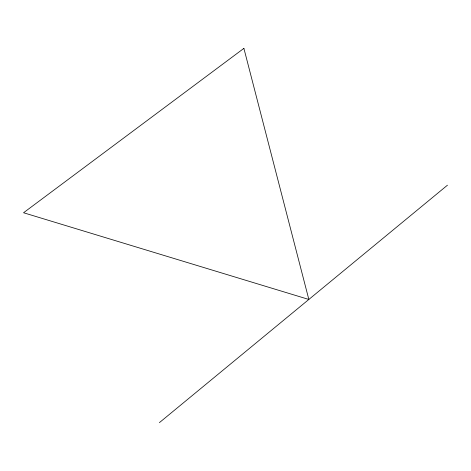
<?xml version="1.0" encoding="UTF-8"?>
<svg xmlns="http://www.w3.org/2000/svg" width="471" height="471" viewBox="0 0 471 471"><rect width="100%" height="100%" fill="white"/><g stroke="black" fill="none" stroke-linecap="round" stroke-linejoin="round"><path stroke-width="0.71" d="M159.404 422.634L447.45 185.203M243.896 48.366L23.55 212.745L308.841 299.456L243.896 48.366"/></g></svg>
